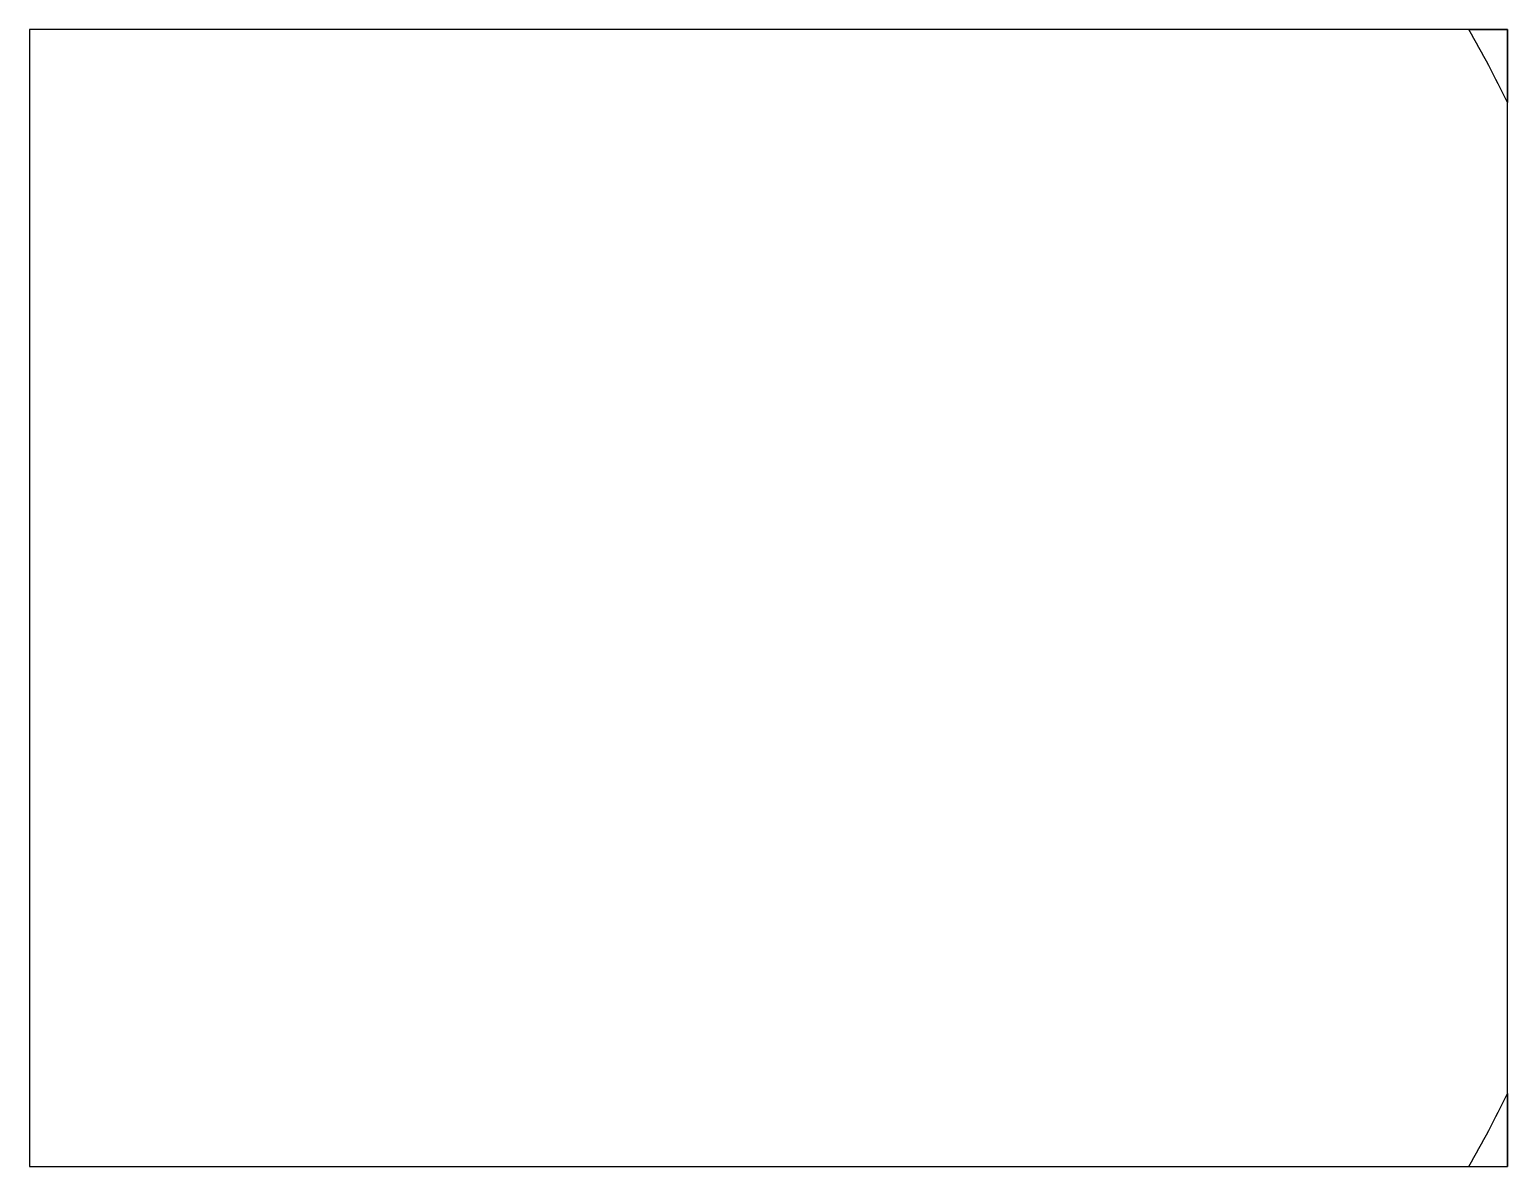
# Model space of a CAD drawing. Extents: x 0 to 13, y 0 to 10.
import ezdxf

# ---------------------------------------------------------------- set-up
doc = ezdxf.new("R2010")
doc.units = 0
doc.layers.get('0').update_dxf_attribs({"linetype": 'CONTINUOUS'})

# ---------------------------------------------------------------- blocks, each defined once
blk = doc.blocks.new('*U8')
at = {"color": 7}
for p, q in [((0, 10), (0, 10, 1)), ((0, 10), (0, 0)), ((13, 10), (0, 10)), ((0, 10, 1), (0, 0, 1)), ((12.660254, 10, 1), (0, 10, 1)), ((12.660254, 10, 3), (13, 10, 3)), ((12.660254, 10, 1), (12.660254, 10, 3)), ((13, 10), (13, 10, 3)), ((13, 10, 3), (13, 9.358899, 3)), ((13, 0), (13, 10)), ((13, 0.641101, 1), (13, 9.358899, 1)), ((13, 9.358899, 1), (13, 9.358899, 3)), ((13, 0.641101, 3), (13, 0, 3)), ((13, 0.641101, 1), (13, 0.641101, 3)), ((0, 0), (0, 0, 1)), ((0, 0), (13, 0)), ((0, 0, 1), (12.660254, 0, 1)), ((12.660254, 0, 3), (13, 0, 3)), ((12.660254, 0, 1), (12.660254, 0, 3)), ((13, 0, 3), (13, 0))]:
    blk.add_line(p, q, dxfattribs=at)
for centre, start, end in [((4, 5, 1), 25.841933, 30), ((4, 5, 3), 25.841933, 30), ((4, 5, 1), 330, 334.158067), ((4, 5, 3), 330, 334.158067)]:
    blk.add_arc(centre, 10, start, end, dxfattribs=at)

msp = doc.modelspace()

# ---------------------------------------------------------------- block references
msp.add_blockref('*U8', (0, 0))

doc.saveas('drawing.dxf')
